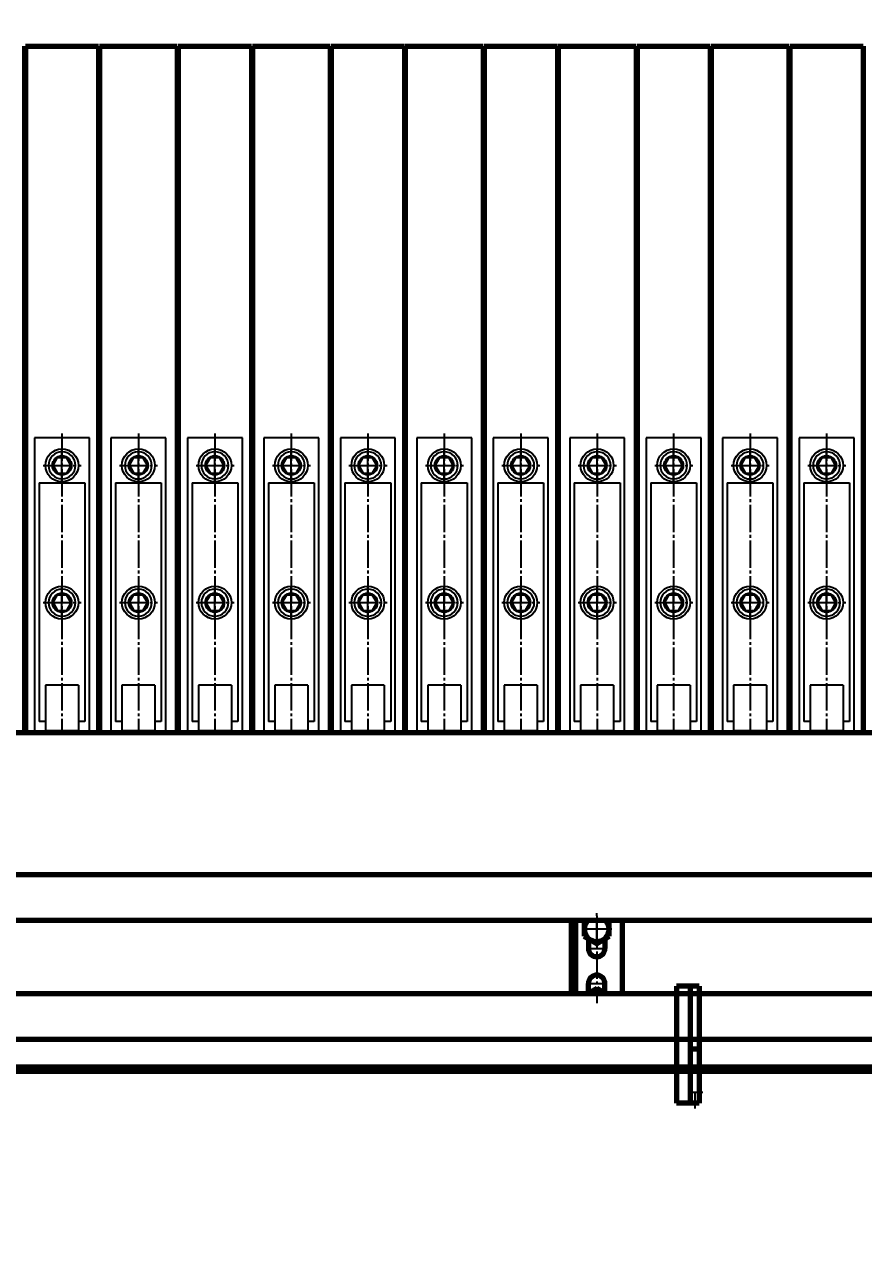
# Model space of a CAD drawing. Header units: millimetres. Extents: x -11880 to 11880, y -8400 to 8400.
# Drawn here: x -7170 to -6253, y 2419 to 3751 of the extents above; entities that cross this region are included whole.
import ezdxf

# ---------------------------------------------------------------- set-up
doc = ezdxf.new("R2010")
doc.units = ezdxf.units.MM
doc.linetypes.add('EB_DASH', pattern=[6, 3, -3])
doc.linetypes.add('EB_DASHDOT', pattern=[39, 30, -3, 3, -3])
for name, color, linetype, lineweight in [('CAXA0', 7, 'Continuous', 70), ('CAXA1', 1, 'EB_DASHDOT', 25), ('CAXA2', 6, 'EB_DASH', 25), ('CAXA4', 3, 'Continuous', 25)]:
    doc.layers.add(name, color=color, linetype=linetype, lineweight=lineweight)
doc.styles.add('标准', font='', dxfattribs={"width": 0.667})
doc.styles.get('标准').set_extended_font_data('FangSong_GB2312')
doc.dimstyles.new('标准', dxfattribs={"dimscale": 40, "dimtxt": 3.5, "dimasz": 3, "dimexe": 2, "dimexo": 0, "dimtad": 1, "dimdec": 1, "dimzin": 12, "dimdsep": 46, "dimtxsty": '标准', "dimcen": 0, "dimdle": 4, "dimaunit": 1, "dimazin": 2, "dimtfac": 1, "dimtdec": 3, "dimtmove": 0, "dimatfit": 3, "dimfxl": 0, "dimtolj": 1, "dimtzin": 0, "dimarcsym": 0})

# ---------------------------------------------------------------- blocks, each defined once
blk = doc.blocks.new('CAXBLOCK54', base_point=(-6445.3, 2639))
at = {"layer": 'CAXA0', "linetype": 'Continuous', "lineweight": 70}
for p, q in [((-6432.6, 2699.6), (-6457.6, 2699.6)), ((-6457.6, 2699.6), (-6457.6, 2571.6)), ((-6442.6, 2699.6), (-6442.6, 2571.6)), ((-6432.6, 2699.6), (-6432.6, 2571.6)), ((-6432.6, 2630.6), (-6442.6, 2630.6)), ((-6432.6, 2571.6), (-6457.6, 2571.6))]:
    blk.add_line(p, q, dxfattribs=at)
at = {"layer": 'CAXA1', "linetype": 'EB_DASHDOT', "lineweight": 25}
for p, q in [((-6445.3, 2608.6), (-6430.6, 2608.6)), ((-6444.7, 2583.6), (-6428.8, 2583.6))]:
    blk.add_line(p, q, dxfattribs=at)
at = {"layer": 'CAXA1', "color": 1, "linetype": 'EB_DASHDOT', "lineweight": 25}
blk.add_line((-6437.6, 2582.5), (-6437.6, 2566), dxfattribs=at)
blk = doc.blocks.new('CAXBLOCK125', base_point=(-6983.8, 3358.4))
at = {"layer": 'CAXA0', "linetype": 'Continuous', "lineweight": 70}
for p, q in [((-7168.6, 3726.7), (-7088.6, 3726.7)), ((-7168.6, 3726.7), (-7168.6, 2976.7)), ((-7088.6, 3726.7), (-7088.6, 2976.7)), ((-7168.6, 2976.7), (-7088.6, 2976.7))]:
    blk.add_line(p, q, dxfattribs=at)
at = {"layer": 'CAXA2', "color": 6, "linetype": 'EB_DASHDOT', "lineweight": 25}
for p, q in [((-7128.6, 3303.7), (-7128.6, 2976.7)), ((-7149.2, 3268.7), (-7107.6, 3268.7)), ((-7149.2, 3118.7), (-7107.6, 3118.7))]:
    blk.add_line(p, q, dxfattribs=at)
at = {"layer": 'CAXA2', "color": 6, "linetype": 'Continuous', "lineweight": 25}
for p, q in [((-7158.6, 3298.7), (-7158.6, 2976.7)), ((-7098.6, 3298.7), (-7158.6, 3298.7)), ((-7098.6, 2976.7), (-7098.6, 3298.7)), ((-7138.4, 3268.7), (-7133.5, 3277.2)), ((-7133.5, 3277.2), (-7123.7, 3277.2)), ((-7128.6, 3250.8), (-7128.6, 3286.5)), ((-7118.8, 3268.7), (-7123.7, 3277.2)), ((-7118.8, 3268.7), (-7123.7, 3277.2)), ((-7138.4, 3268.7), (-7133.5, 3260.2)), ((-7118.8, 3268.7), (-7123.7, 3260.2)), ((-7153.6, 3249.7), (-7153.6, 2988.7)), ((-7153.6, 3249.7), (-7103.6, 3249.7)), ((-7133.5, 3260.2), (-7123.7, 3260.2)), ((-7103.6, 3249.7), (-7103.6, 2988.7)), ((-7128.6, 3100.8), (-7128.6, 3136.5)), ((-7138.4, 3118.7), (-7133.5, 3127.2)), ((-7138.4, 3118.7), (-7133.5, 3110.2)), ((-7133.5, 3127.2), (-7123.7, 3127.2)), ((-7118.8, 3118.7), (-7123.7, 3127.2)), ((-7118.8, 3118.7), (-7123.7, 3127.2)), ((-7118.8, 3118.7), (-7123.7, 3110.2)), ((-7133.5, 3110.2), (-7123.7, 3110.2)), ((-7146.6, 3028.7), (-7146.6, 2978.7)), ((-7110.6, 3028.7), (-7146.6, 3028.7)), ((-7110.6, 3028.7), (-7110.6, 2978.7)), ((-7146.6, 2988.7), (-7153.6, 2988.7)), ((-7103.6, 2988.7), (-7110.6, 2988.7)), ((-7110.6, 2978.7), (-7146.6, 2978.7))]:
    blk.add_line(p, q, dxfattribs=at)
for centre, radius in [((-7128.6, 3268.7), 18), ((-7128.6, 3268.7), 10.5), ((-7128.6, 3268.7), 9.81), ((-7128.6, 3118.7), 18), ((-7128.6, 3118.7), 18), ((-7128.6, 3118.7), 10.5), ((-7128.6, 3118.7), 10.5), ((-7128.6, 3118.7), 9.81)]:
    blk.add_circle(centre, radius, dxfattribs=at)
for centre, start, end in [((-7128.6, 3268.7), 0, 180), ((-7128.6, 3268.7), 180, 0), ((-7128.6, 3118.7), 0, 180), ((-7128.6, 3118.7), 180, 0)]:
    blk.add_arc(centre, 14.8, start, end, dxfattribs=at)
blk = doc.blocks.new('CAXBLOCK126', base_point=(-6920.6, 3351.7))
at = {"layer": 'CAXA0', "linetype": 'Continuous', "lineweight": 70}
for p, q in [((-6920.6, 3726.7), (-6835.6, 3726.7)), ((-6920.6, 3726.7), (-6920.6, 2976.7)), ((-6835.6, 3726.7), (-6835.6, 2976.7)), ((-6920.6, 2976.7), (-6835.6, 2976.7))]:
    blk.add_line(p, q, dxfattribs=at)
at = {"layer": 'CAXA2', "color": 6, "linetype": 'EB_DASHDOT', "lineweight": 25}
for p, q in [((-6878.1, 3303.7), (-6878.1, 2976.7)), ((-6898.7, 3268.7), (-6857.1, 3268.7)), ((-6898.7, 3118.7), (-6857.1, 3118.7))]:
    blk.add_line(p, q, dxfattribs=at)
at = {"layer": 'CAXA2', "color": 6, "linetype": 'Continuous', "lineweight": 25}
for p, q in [((-6908.1, 3298.7), (-6908.1, 2976.7)), ((-6848.1, 3298.7), (-6908.1, 3298.7)), ((-6848.1, 2976.7), (-6848.1, 3298.7)), ((-6887.9, 3268.7), (-6883, 3277.2)), ((-6883, 3277.2), (-6873.2, 3277.2)), ((-6878.1, 3250.8), (-6878.1, 3286.5)), ((-6868.3, 3268.7), (-6873.2, 3277.2)), ((-6868.3, 3268.7), (-6873.2, 3277.2)), ((-6887.9, 3268.7), (-6883, 3260.2)), ((-6868.3, 3268.7), (-6873.2, 3260.2)), ((-6903.1, 3249.7), (-6903.1, 2988.7)), ((-6903.1, 3249.7), (-6853.1, 3249.7)), ((-6883, 3260.2), (-6873.2, 3260.2)), ((-6853.1, 3249.7), (-6853.1, 2988.7)), ((-6878.1, 3100.8), (-6878.1, 3136.5)), ((-6887.9, 3118.7), (-6883, 3127.2)), ((-6887.9, 3118.7), (-6883, 3110.2)), ((-6883, 3127.2), (-6873.2, 3127.2)), ((-6868.3, 3118.7), (-6873.2, 3127.2)), ((-6868.3, 3118.7), (-6873.2, 3127.2)), ((-6868.3, 3118.7), (-6873.2, 3110.2)), ((-6883, 3110.2), (-6873.2, 3110.2)), ((-6896.1, 3028.7), (-6896.1, 2978.7)), ((-6860.1, 3028.7), (-6896.1, 3028.7)), ((-6860.1, 3028.7), (-6860.1, 2978.7)), ((-6896.1, 2988.7), (-6903.1, 2988.7)), ((-6853.1, 2988.7), (-6860.1, 2988.7)), ((-6860.1, 2978.7), (-6896.1, 2978.7))]:
    blk.add_line(p, q, dxfattribs=at)
for centre, radius in [((-6878.1, 3268.7), 18), ((-6878.1, 3268.7), 10.5), ((-6878.1, 3268.7), 9.81), ((-6878.1, 3118.7), 18), ((-6878.1, 3118.7), 18), ((-6878.1, 3118.7), 10.5), ((-6878.1, 3118.7), 10.5), ((-6878.1, 3118.7), 9.81)]:
    blk.add_circle(centre, radius, dxfattribs=at)
for centre, start, end in [((-6878.1, 3268.7), 0, 180), ((-6878.1, 3268.7), 180, 0), ((-6878.1, 3118.7), 0, 180), ((-6878.1, 3118.7), 180, 0)]:
    blk.add_arc(centre, 14.8, start, end, dxfattribs=at)
blk = doc.blocks.new('CAXBLOCK127', base_point=(-6816.8, 3358.4))
at = {"layer": 'CAXA0', "linetype": 'Continuous', "lineweight": 70}
for p, q in [((-7001.6, 3726.7), (-6921.6, 3726.7)), ((-7001.6, 3726.7), (-7001.6, 2976.7)), ((-6921.6, 3726.7), (-6921.6, 2976.7)), ((-7001.6, 2976.7), (-6921.6, 2976.7))]:
    blk.add_line(p, q, dxfattribs=at)
at = {"layer": 'CAXA2', "color": 6, "linetype": 'EB_DASHDOT', "lineweight": 25}
for p, q in [((-6961.6, 3303.7), (-6961.6, 2976.7)), ((-6982.2, 3268.7), (-6940.6, 3268.7)), ((-6982.2, 3118.7), (-6940.6, 3118.7))]:
    blk.add_line(p, q, dxfattribs=at)
at = {"layer": 'CAXA2', "color": 6, "linetype": 'Continuous', "lineweight": 25}
for p, q in [((-6991.6, 3298.7), (-6991.6, 2976.7)), ((-6931.6, 3298.7), (-6991.6, 3298.7)), ((-6931.6, 2976.7), (-6931.6, 3298.7)), ((-6971.4, 3268.7), (-6966.5, 3277.2)), ((-6966.5, 3277.2), (-6956.7, 3277.2)), ((-6961.6, 3250.8), (-6961.6, 3286.5)), ((-6951.8, 3268.7), (-6956.7, 3277.2)), ((-6951.8, 3268.7), (-6956.7, 3277.2)), ((-6971.4, 3268.7), (-6966.5, 3260.2)), ((-6951.8, 3268.7), (-6956.7, 3260.2)), ((-6986.6, 3249.7), (-6986.6, 2988.7)), ((-6986.6, 3249.7), (-6936.6, 3249.7)), ((-6966.5, 3260.2), (-6956.7, 3260.2)), ((-6936.6, 3249.7), (-6936.6, 2988.7)), ((-6961.6, 3100.8), (-6961.6, 3136.5)), ((-6971.4, 3118.7), (-6966.5, 3127.2)), ((-6971.4, 3118.7), (-6966.5, 3110.2)), ((-6966.5, 3127.2), (-6956.7, 3127.2)), ((-6951.8, 3118.7), (-6956.7, 3127.2)), ((-6951.8, 3118.7), (-6956.7, 3127.2)), ((-6951.8, 3118.7), (-6956.7, 3110.2)), ((-6966.5, 3110.2), (-6956.7, 3110.2)), ((-6979.6, 3028.7), (-6979.6, 2978.7)), ((-6943.6, 3028.7), (-6979.6, 3028.7)), ((-6943.6, 3028.7), (-6943.6, 2978.7)), ((-6979.6, 2988.7), (-6986.6, 2988.7)), ((-6936.6, 2988.7), (-6943.6, 2988.7)), ((-6943.6, 2978.7), (-6979.6, 2978.7))]:
    blk.add_line(p, q, dxfattribs=at)
for centre, radius in [((-6961.6, 3268.7), 18), ((-6961.6, 3268.7), 10.5), ((-6961.6, 3268.7), 9.81), ((-6961.6, 3118.7), 18), ((-6961.6, 3118.7), 18), ((-6961.6, 3118.7), 10.5), ((-6961.6, 3118.7), 10.5), ((-6961.6, 3118.7), 9.81)]:
    blk.add_circle(centre, radius, dxfattribs=at)
for centre, start, end in [((-6961.6, 3268.7), 0, 180), ((-6961.6, 3268.7), 180, 0), ((-6961.6, 3118.7), 0, 180), ((-6961.6, 3118.7), 180, 0)]:
    blk.add_arc(centre, 14.8, start, end, dxfattribs=at)
blk = doc.blocks.new('CAXBLOCK128', base_point=(-7087.6, 3351.7))
at = {"layer": 'CAXA0', "linetype": 'Continuous', "lineweight": 70}
for p, q in [((-7087.6, 3726.7), (-7002.6, 3726.7)), ((-7087.6, 3726.7), (-7087.6, 2976.7)), ((-7002.6, 3726.7), (-7002.6, 2976.7)), ((-7087.6, 2976.7), (-7002.6, 2976.7))]:
    blk.add_line(p, q, dxfattribs=at)
at = {"layer": 'CAXA2', "color": 6, "linetype": 'EB_DASHDOT', "lineweight": 25}
for p, q in [((-7045.1, 3303.7), (-7045.1, 2976.7)), ((-7065.7, 3268.7), (-7024.1, 3268.7)), ((-7065.7, 3118.7), (-7024.1, 3118.7))]:
    blk.add_line(p, q, dxfattribs=at)
at = {"layer": 'CAXA2', "color": 6, "linetype": 'Continuous', "lineweight": 25}
for p, q in [((-7075.1, 3298.7), (-7075.1, 2976.7)), ((-7015.1, 3298.7), (-7075.1, 3298.7)), ((-7015.1, 2976.7), (-7015.1, 3298.7)), ((-7054.9, 3268.7), (-7050, 3277.2)), ((-7050, 3277.2), (-7040.2, 3277.2)), ((-7045.1, 3250.8), (-7045.1, 3286.5)), ((-7035.3, 3268.7), (-7040.2, 3277.2)), ((-7035.3, 3268.7), (-7040.2, 3277.2)), ((-7054.9, 3268.7), (-7050, 3260.2)), ((-7035.3, 3268.7), (-7040.2, 3260.2)), ((-7070.1, 3249.7), (-7070.1, 2988.7)), ((-7070.1, 3249.7), (-7020.1, 3249.7)), ((-7050, 3260.2), (-7040.2, 3260.2)), ((-7020.1, 3249.7), (-7020.1, 2988.7)), ((-7045.1, 3100.8), (-7045.1, 3136.5)), ((-7054.9, 3118.7), (-7050, 3127.2)), ((-7054.9, 3118.7), (-7050, 3110.2)), ((-7050, 3127.2), (-7040.2, 3127.2)), ((-7035.3, 3118.7), (-7040.2, 3127.2)), ((-7035.3, 3118.7), (-7040.2, 3127.2)), ((-7035.3, 3118.7), (-7040.2, 3110.2)), ((-7050, 3110.2), (-7040.2, 3110.2)), ((-7063.1, 3028.7), (-7063.1, 2978.7)), ((-7027.1, 3028.7), (-7063.1, 3028.7)), ((-7027.1, 3028.7), (-7027.1, 2978.7)), ((-7063.1, 2988.7), (-7070.1, 2988.7)), ((-7020.1, 2988.7), (-7027.1, 2988.7)), ((-7027.1, 2978.7), (-7063.1, 2978.7))]:
    blk.add_line(p, q, dxfattribs=at)
for centre, radius in [((-7045.1, 3268.7), 18), ((-7045.1, 3268.7), 10.5), ((-7045.1, 3268.7), 9.81), ((-7045.1, 3118.7), 18), ((-7045.1, 3118.7), 18), ((-7045.1, 3118.7), 10.5), ((-7045.1, 3118.7), 10.5), ((-7045.1, 3118.7), 9.81)]:
    blk.add_circle(centre, radius, dxfattribs=at)
for centre, start, end in [((-7045.1, 3268.7), 0, 180), ((-7045.1, 3268.7), 180, 0), ((-7045.1, 3118.7), 0, 180), ((-7045.1, 3118.7), 180, 0)]:
    blk.add_arc(centre, 14.8, start, end, dxfattribs=at)
blk = doc.blocks.new('CAXBLOCK129', base_point=(-6649.8, 3358.4))
at = {"layer": 'CAXA0', "linetype": 'Continuous', "lineweight": 70}
for p, q in [((-6834.6, 3726.7), (-6754.6, 3726.7)), ((-6834.6, 3726.7), (-6834.6, 2976.7)), ((-6754.6, 3726.7), (-6754.6, 2976.7)), ((-6834.6, 2976.7), (-6754.6, 2976.7))]:
    blk.add_line(p, q, dxfattribs=at)
at = {"layer": 'CAXA2', "color": 6, "linetype": 'EB_DASHDOT', "lineweight": 25}
for p, q in [((-6794.6, 3303.7), (-6794.6, 2976.7)), ((-6815.2, 3268.7), (-6773.6, 3268.7)), ((-6815.2, 3118.7), (-6773.6, 3118.7))]:
    blk.add_line(p, q, dxfattribs=at)
at = {"layer": 'CAXA2', "color": 6, "linetype": 'Continuous', "lineweight": 25}
for p, q in [((-6824.6, 3298.7), (-6824.6, 2976.7)), ((-6764.6, 3298.7), (-6824.6, 3298.7)), ((-6764.6, 2976.7), (-6764.6, 3298.7)), ((-6804.4, 3268.7), (-6799.5, 3277.2)), ((-6799.5, 3277.2), (-6789.7, 3277.2)), ((-6794.6, 3250.8), (-6794.6, 3286.5)), ((-6784.8, 3268.7), (-6789.7, 3277.2)), ((-6784.8, 3268.7), (-6789.7, 3277.2)), ((-6804.4, 3268.7), (-6799.5, 3260.2)), ((-6784.8, 3268.7), (-6789.7, 3260.2)), ((-6819.6, 3249.7), (-6819.6, 2988.7)), ((-6819.6, 3249.7), (-6769.6, 3249.7)), ((-6799.5, 3260.2), (-6789.7, 3260.2)), ((-6769.6, 3249.7), (-6769.6, 2988.7)), ((-6794.6, 3100.8), (-6794.6, 3136.5)), ((-6804.4, 3118.7), (-6799.5, 3127.2)), ((-6804.4, 3118.7), (-6799.5, 3110.2)), ((-6799.5, 3127.2), (-6789.7, 3127.2)), ((-6784.8, 3118.7), (-6789.7, 3127.2)), ((-6784.8, 3118.7), (-6789.7, 3127.2)), ((-6784.8, 3118.7), (-6789.7, 3110.2)), ((-6799.5, 3110.2), (-6789.7, 3110.2)), ((-6812.6, 3028.7), (-6812.6, 2978.7)), ((-6776.6, 3028.7), (-6812.6, 3028.7)), ((-6776.6, 3028.7), (-6776.6, 2978.7)), ((-6812.6, 2988.7), (-6819.6, 2988.7)), ((-6769.6, 2988.7), (-6776.6, 2988.7)), ((-6776.6, 2978.7), (-6812.6, 2978.7))]:
    blk.add_line(p, q, dxfattribs=at)
for centre, radius in [((-6794.6, 3268.7), 18), ((-6794.6, 3268.7), 10.5), ((-6794.6, 3268.7), 9.81), ((-6794.6, 3118.7), 18), ((-6794.6, 3118.7), 18), ((-6794.6, 3118.7), 10.5), ((-6794.6, 3118.7), 10.5), ((-6794.6, 3118.7), 9.81)]:
    blk.add_circle(centre, radius, dxfattribs=at)
for centre, start, end in [((-6794.6, 3268.7), 0, 180), ((-6794.6, 3268.7), 180, 0), ((-6794.6, 3118.7), 0, 180), ((-6794.6, 3118.7), 180, 0)]:
    blk.add_arc(centre, 14.8, start, end, dxfattribs=at)
blk = doc.blocks.new('CAXBLOCK130', base_point=(-6753.6, 3351.7))
at = {"layer": 'CAXA0', "linetype": 'Continuous', "lineweight": 70}
for p, q in [((-6753.6, 3726.7), (-6668.6, 3726.7)), ((-6753.6, 3726.7), (-6753.6, 2976.7)), ((-6668.6, 3726.7), (-6668.6, 2976.7)), ((-6753.6, 2976.7), (-6668.6, 2976.7))]:
    blk.add_line(p, q, dxfattribs=at)
at = {"layer": 'CAXA2', "color": 6, "linetype": 'EB_DASHDOT', "lineweight": 25}
for p, q in [((-6711.1, 3303.7), (-6711.1, 2976.7)), ((-6731.7, 3268.7), (-6690.1, 3268.7)), ((-6731.7, 3118.7), (-6690.1, 3118.7))]:
    blk.add_line(p, q, dxfattribs=at)
at = {"layer": 'CAXA2', "color": 6, "linetype": 'Continuous', "lineweight": 25}
for p, q in [((-6741.1, 3298.7), (-6741.1, 2976.7)), ((-6681.1, 3298.7), (-6741.1, 3298.7)), ((-6681.1, 2976.7), (-6681.1, 3298.7)), ((-6720.9, 3268.7), (-6716, 3277.2)), ((-6716, 3277.2), (-6706.2, 3277.2)), ((-6711.1, 3250.8), (-6711.1, 3286.5)), ((-6701.3, 3268.7), (-6706.2, 3277.2)), ((-6701.3, 3268.7), (-6706.2, 3277.2)), ((-6720.9, 3268.7), (-6716, 3260.2)), ((-6701.3, 3268.7), (-6706.2, 3260.2)), ((-6736.1, 3249.7), (-6736.1, 2988.7)), ((-6736.1, 3249.7), (-6686.1, 3249.7)), ((-6716, 3260.2), (-6706.2, 3260.2)), ((-6686.1, 3249.7), (-6686.1, 2988.7)), ((-6711.1, 3100.8), (-6711.1, 3136.5)), ((-6720.9, 3118.7), (-6716, 3127.2)), ((-6720.9, 3118.7), (-6716, 3110.2)), ((-6716, 3127.2), (-6706.2, 3127.2)), ((-6701.3, 3118.7), (-6706.2, 3127.2)), ((-6701.3, 3118.7), (-6706.2, 3127.2)), ((-6701.3, 3118.7), (-6706.2, 3110.2)), ((-6716, 3110.2), (-6706.2, 3110.2)), ((-6729.1, 3028.7), (-6729.1, 2978.7)), ((-6693.1, 3028.7), (-6729.1, 3028.7)), ((-6693.1, 3028.7), (-6693.1, 2978.7)), ((-6729.1, 2988.7), (-6736.1, 2988.7)), ((-6686.1, 2988.7), (-6693.1, 2988.7)), ((-6693.1, 2978.7), (-6729.1, 2978.7))]:
    blk.add_line(p, q, dxfattribs=at)
for centre, radius in [((-6711.1, 3268.7), 18), ((-6711.1, 3268.7), 10.5), ((-6711.1, 3268.7), 9.81), ((-6711.1, 3118.7), 18), ((-6711.1, 3118.7), 18), ((-6711.1, 3118.7), 10.5), ((-6711.1, 3118.7), 10.5), ((-6711.1, 3118.7), 9.81)]:
    blk.add_circle(centre, radius, dxfattribs=at)
for centre, start, end in [((-6711.1, 3268.7), 0, 180), ((-6711.1, 3268.7), 180, 0), ((-6711.1, 3118.7), 0, 180), ((-6711.1, 3118.7), 180, 0)]:
    blk.add_arc(centre, 14.8, start, end, dxfattribs=at)
blk = doc.blocks.new('CAXBLOCK204', base_point=(-6315.8, 3358.4))
at = {"layer": 'CAXA0', "linetype": 'Continuous', "lineweight": 70}
for p, q in [((-6500.6, 3726.7), (-6420.6, 3726.7)), ((-6500.6, 3726.7), (-6500.6, 2976.7)), ((-6420.6, 3726.7), (-6420.6, 2976.7)), ((-6500.6, 2976.7), (-6420.6, 2976.7))]:
    blk.add_line(p, q, dxfattribs=at)
at = {"layer": 'CAXA2', "color": 6, "linetype": 'EB_DASHDOT', "lineweight": 25}
for p, q in [((-6460.6, 3303.7), (-6460.6, 2976.7)), ((-6481.2, 3268.7), (-6439.6, 3268.7)), ((-6481.2, 3118.7), (-6439.6, 3118.7))]:
    blk.add_line(p, q, dxfattribs=at)
at = {"layer": 'CAXA2', "color": 6, "linetype": 'Continuous', "lineweight": 25}
for p, q in [((-6490.6, 3298.7), (-6490.6, 2976.7)), ((-6430.6, 3298.7), (-6490.6, 3298.7)), ((-6430.6, 2976.7), (-6430.6, 3298.7)), ((-6470.4, 3268.7), (-6465.5, 3277.2)), ((-6465.5, 3277.2), (-6455.7, 3277.2)), ((-6460.6, 3250.8), (-6460.6, 3286.5)), ((-6450.8, 3268.7), (-6455.7, 3277.2)), ((-6450.8, 3268.7), (-6455.7, 3277.2)), ((-6470.4, 3268.7), (-6465.5, 3260.2)), ((-6450.8, 3268.7), (-6455.7, 3260.2)), ((-6485.6, 3249.7), (-6485.6, 2988.7)), ((-6485.6, 3249.7), (-6435.6, 3249.7)), ((-6465.5, 3260.2), (-6455.7, 3260.2)), ((-6435.6, 3249.7), (-6435.6, 2988.7)), ((-6460.6, 3100.8), (-6460.6, 3136.5)), ((-6470.4, 3118.7), (-6465.5, 3127.2)), ((-6470.4, 3118.7), (-6465.5, 3110.2)), ((-6465.5, 3127.2), (-6455.7, 3127.2)), ((-6450.8, 3118.7), (-6455.7, 3127.2)), ((-6450.8, 3118.7), (-6455.7, 3127.2)), ((-6450.8, 3118.7), (-6455.7, 3110.2)), ((-6465.5, 3110.2), (-6455.7, 3110.2)), ((-6478.6, 3028.7), (-6478.6, 2978.7)), ((-6442.6, 3028.7), (-6478.6, 3028.7)), ((-6442.6, 3028.7), (-6442.6, 2978.7)), ((-6478.6, 2988.7), (-6485.6, 2988.7)), ((-6435.6, 2988.7), (-6442.6, 2988.7)), ((-6442.6, 2978.7), (-6478.6, 2978.7))]:
    blk.add_line(p, q, dxfattribs=at)
for centre, radius in [((-6460.6, 3268.7), 18), ((-6460.6, 3268.7), 10.5), ((-6460.6, 3268.7), 9.81), ((-6460.6, 3118.7), 18), ((-6460.6, 3118.7), 18), ((-6460.6, 3118.7), 10.5), ((-6460.6, 3118.7), 10.5), ((-6460.6, 3118.7), 9.81)]:
    blk.add_circle(centre, radius, dxfattribs=at)
for centre, start, end in [((-6460.6, 3268.7), 0, 180), ((-6460.6, 3268.7), 180, 0), ((-6460.6, 3118.7), 0, 180), ((-6460.6, 3118.7), 180, 0)]:
    blk.add_arc(centre, 14.8, start, end, dxfattribs=at)
blk = doc.blocks.new('CAXBLOCK205', base_point=(-6419.6, 3351.7))
at = {"layer": 'CAXA0', "linetype": 'Continuous', "lineweight": 70}
for p, q in [((-6419.6, 3726.7), (-6334.6, 3726.7)), ((-6419.6, 3726.7), (-6419.6, 2976.7)), ((-6334.6, 3726.7), (-6334.6, 2976.7)), ((-6419.6, 2976.7), (-6334.6, 2976.7))]:
    blk.add_line(p, q, dxfattribs=at)
at = {"layer": 'CAXA2', "color": 6, "linetype": 'EB_DASHDOT', "lineweight": 25}
for p, q in [((-6377.1, 3303.7), (-6377.1, 2976.7)), ((-6397.7, 3268.7), (-6356.1, 3268.7)), ((-6397.7, 3118.7), (-6356.1, 3118.7))]:
    blk.add_line(p, q, dxfattribs=at)
at = {"layer": 'CAXA2', "color": 6, "linetype": 'Continuous', "lineweight": 25}
for p, q in [((-6407.1, 3298.7), (-6407.1, 2976.7)), ((-6347.1, 3298.7), (-6407.1, 3298.7)), ((-6347.1, 2976.7), (-6347.1, 3298.7)), ((-6386.9, 3268.7), (-6382, 3277.2)), ((-6382, 3277.2), (-6372.2, 3277.2)), ((-6377.1, 3250.8), (-6377.1, 3286.5)), ((-6367.3, 3268.7), (-6372.2, 3277.2)), ((-6367.3, 3268.7), (-6372.2, 3277.2)), ((-6386.9, 3268.7), (-6382, 3260.2)), ((-6367.3, 3268.7), (-6372.2, 3260.2)), ((-6402.1, 3249.7), (-6402.1, 2988.7)), ((-6402.1, 3249.7), (-6352.1, 3249.7)), ((-6382, 3260.2), (-6372.2, 3260.2)), ((-6352.1, 3249.7), (-6352.1, 2988.7)), ((-6377.1, 3100.8), (-6377.1, 3136.5)), ((-6386.9, 3118.7), (-6382, 3127.2)), ((-6386.9, 3118.7), (-6382, 3110.2)), ((-6382, 3127.2), (-6372.2, 3127.2)), ((-6367.3, 3118.7), (-6372.2, 3127.2)), ((-6367.3, 3118.7), (-6372.2, 3127.2)), ((-6367.3, 3118.7), (-6372.2, 3110.2)), ((-6382, 3110.2), (-6372.2, 3110.2)), ((-6395.1, 3028.7), (-6395.1, 2978.7)), ((-6359.1, 3028.7), (-6395.1, 3028.7)), ((-6359.1, 3028.7), (-6359.1, 2978.7)), ((-6395.1, 2988.7), (-6402.1, 2988.7)), ((-6352.1, 2988.7), (-6359.1, 2988.7)), ((-6359.1, 2978.7), (-6395.1, 2978.7))]:
    blk.add_line(p, q, dxfattribs=at)
for centre, radius in [((-6377.1, 3268.7), 18), ((-6377.1, 3268.7), 10.5), ((-6377.1, 3268.7), 9.81), ((-6377.1, 3118.7), 18), ((-6377.1, 3118.7), 18), ((-6377.1, 3118.7), 10.5), ((-6377.1, 3118.7), 10.5), ((-6377.1, 3118.7), 9.81)]:
    blk.add_circle(centre, radius, dxfattribs=at)
for centre, start, end in [((-6377.1, 3268.7), 0, 180), ((-6377.1, 3268.7), 180, 0), ((-6377.1, 3118.7), 0, 180), ((-6377.1, 3118.7), 180, 0)]:
    blk.add_arc(centre, 14.8, start, end, dxfattribs=at)
blk = doc.blocks.new('CAXBLOCK206', base_point=(-6148.8, 3358.4))
at = {"layer": 'CAXA0', "linetype": 'Continuous', "lineweight": 70}
for p, q in [((-6333.6, 3726.7), (-6253.6, 3726.7)), ((-6333.6, 3726.7), (-6333.6, 2976.7)), ((-6253.6, 3726.7), (-6253.6, 2976.7)), ((-6333.6, 2976.7), (-6253.6, 2976.7))]:
    blk.add_line(p, q, dxfattribs=at)
at = {"layer": 'CAXA2', "color": 6, "linetype": 'EB_DASHDOT', "lineweight": 25}
for p, q in [((-6293.6, 3303.7), (-6293.6, 2976.7)), ((-6314.2, 3268.7), (-6272.6, 3268.7)), ((-6314.2, 3118.7), (-6272.6, 3118.7))]:
    blk.add_line(p, q, dxfattribs=at)
at = {"layer": 'CAXA2', "color": 6, "linetype": 'Continuous', "lineweight": 25}
for p, q in [((-6323.6, 3298.7), (-6323.6, 2976.7)), ((-6263.6, 3298.7), (-6323.6, 3298.7)), ((-6263.6, 2976.7), (-6263.6, 3298.7)), ((-6303.4, 3268.7), (-6298.5, 3277.2)), ((-6298.5, 3277.2), (-6288.7, 3277.2)), ((-6293.6, 3250.8), (-6293.6, 3286.5)), ((-6283.8, 3268.7), (-6288.7, 3277.2)), ((-6283.8, 3268.7), (-6288.7, 3277.2)), ((-6303.4, 3268.7), (-6298.5, 3260.2)), ((-6283.8, 3268.7), (-6288.7, 3260.2)), ((-6318.6, 3249.7), (-6318.6, 2988.7)), ((-6318.6, 3249.7), (-6268.6, 3249.7)), ((-6298.5, 3260.2), (-6288.7, 3260.2)), ((-6268.6, 3249.7), (-6268.6, 2988.7)), ((-6293.6, 3100.8), (-6293.6, 3136.5)), ((-6303.4, 3118.7), (-6298.5, 3127.2)), ((-6303.4, 3118.7), (-6298.5, 3110.2)), ((-6298.5, 3127.2), (-6288.7, 3127.2)), ((-6283.8, 3118.7), (-6288.7, 3127.2)), ((-6283.8, 3118.7), (-6288.7, 3127.2)), ((-6283.8, 3118.7), (-6288.7, 3110.2)), ((-6298.5, 3110.2), (-6288.7, 3110.2)), ((-6311.6, 3028.7), (-6311.6, 2978.7)), ((-6275.6, 3028.7), (-6311.6, 3028.7)), ((-6275.6, 3028.7), (-6275.6, 2978.7)), ((-6311.6, 2988.7), (-6318.6, 2988.7)), ((-6268.6, 2988.7), (-6275.6, 2988.7)), ((-6275.6, 2978.7), (-6311.6, 2978.7))]:
    blk.add_line(p, q, dxfattribs=at)
for centre, radius in [((-6293.6, 3268.7), 18), ((-6293.6, 3268.7), 10.5), ((-6293.6, 3268.7), 9.81), ((-6293.6, 3118.7), 18), ((-6293.6, 3118.7), 18), ((-6293.6, 3118.7), 10.5), ((-6293.6, 3118.7), 10.5), ((-6293.6, 3118.7), 9.81)]:
    blk.add_circle(centre, radius, dxfattribs=at)
for centre, start, end in [((-6293.6, 3268.7), 0, 180), ((-6293.6, 3268.7), 180, 0), ((-6293.6, 3118.7), 0, 180), ((-6293.6, 3118.7), 180, 0)]:
    blk.add_arc(centre, 14.8, start, end, dxfattribs=at)
blk = doc.blocks.new('CAXBLOCK221', base_point=(-6482.8, 3358.4))
at = {"layer": 'CAXA0', "linetype": 'Continuous', "lineweight": 70}
for p, q in [((-6667.6, 3726.7), (-6587.6, 3726.7)), ((-6667.6, 3726.7), (-6667.6, 2976.7)), ((-6587.6, 3726.7), (-6587.6, 2976.7)), ((-6667.6, 2976.7), (-6587.6, 2976.7))]:
    blk.add_line(p, q, dxfattribs=at)
at = {"layer": 'CAXA2', "color": 6, "linetype": 'EB_DASHDOT', "lineweight": 25}
for p, q in [((-6627.6, 3303.7), (-6627.6, 2976.7)), ((-6648.2, 3268.7), (-6606.6, 3268.7)), ((-6648.2, 3118.7), (-6606.6, 3118.7))]:
    blk.add_line(p, q, dxfattribs=at)
at = {"layer": 'CAXA2', "color": 6, "linetype": 'Continuous', "lineweight": 25}
for p, q in [((-6657.6, 3298.7), (-6657.6, 2976.7)), ((-6597.6, 3298.7), (-6657.6, 3298.7)), ((-6597.6, 2976.7), (-6597.6, 3298.7)), ((-6637.4, 3268.7), (-6632.5, 3277.2)), ((-6632.5, 3277.2), (-6622.7, 3277.2)), ((-6627.6, 3250.8), (-6627.6, 3286.5)), ((-6617.8, 3268.7), (-6622.7, 3277.2)), ((-6617.8, 3268.7), (-6622.7, 3277.2)), ((-6637.4, 3268.7), (-6632.5, 3260.2)), ((-6617.8, 3268.7), (-6622.7, 3260.2)), ((-6652.6, 3249.7), (-6652.6, 2988.7)), ((-6652.6, 3249.7), (-6602.6, 3249.7)), ((-6632.5, 3260.2), (-6622.7, 3260.2)), ((-6602.6, 3249.7), (-6602.6, 2988.7)), ((-6627.6, 3100.8), (-6627.6, 3136.5)), ((-6637.4, 3118.7), (-6632.5, 3127.2)), ((-6637.4, 3118.7), (-6632.5, 3110.2)), ((-6632.5, 3127.2), (-6622.7, 3127.2)), ((-6617.8, 3118.7), (-6622.7, 3127.2)), ((-6617.8, 3118.7), (-6622.7, 3127.2)), ((-6617.8, 3118.7), (-6622.7, 3110.2)), ((-6632.5, 3110.2), (-6622.7, 3110.2)), ((-6645.6, 3028.7), (-6645.6, 2978.7)), ((-6609.6, 3028.7), (-6645.6, 3028.7)), ((-6609.6, 3028.7), (-6609.6, 2978.7)), ((-6645.6, 2988.7), (-6652.6, 2988.7)), ((-6602.6, 2988.7), (-6609.6, 2988.7)), ((-6609.6, 2978.7), (-6645.6, 2978.7))]:
    blk.add_line(p, q, dxfattribs=at)
for centre, radius in [((-6627.6, 3268.7), 18), ((-6627.6, 3268.7), 10.5), ((-6627.6, 3268.7), 9.81), ((-6627.6, 3118.7), 18), ((-6627.6, 3118.7), 18), ((-6627.6, 3118.7), 10.5), ((-6627.6, 3118.7), 10.5), ((-6627.6, 3118.7), 9.81)]:
    blk.add_circle(centre, radius, dxfattribs=at)
for centre, start, end in [((-6627.6, 3268.7), 0, 180), ((-6627.6, 3268.7), 180, 0), ((-6627.6, 3118.7), 0, 180), ((-6627.6, 3118.7), 180, 0)]:
    blk.add_arc(centre, 14.8, start, end, dxfattribs=at)
blk = doc.blocks.new('CAXBLOCK222', base_point=(-6586.6, 3351.7))
at = {"layer": 'CAXA0', "linetype": 'Continuous', "lineweight": 70}
for p, q in [((-6586.6, 3726.7), (-6501.6, 3726.7)), ((-6586.6, 3726.7), (-6586.6, 2976.7)), ((-6501.6, 3726.7), (-6501.6, 2976.7)), ((-6586.6, 2976.7), (-6501.6, 2976.7))]:
    blk.add_line(p, q, dxfattribs=at)
at = {"layer": 'CAXA2', "color": 6, "linetype": 'EB_DASHDOT', "lineweight": 25}
for p, q in [((-6544.1, 3303.7), (-6544.1, 2976.7)), ((-6564.7, 3268.7), (-6523.1, 3268.7)), ((-6564.7, 3118.7), (-6523.1, 3118.7))]:
    blk.add_line(p, q, dxfattribs=at)
at = {"layer": 'CAXA2', "color": 6, "linetype": 'Continuous', "lineweight": 25}
for p, q in [((-6574.1, 3298.7), (-6574.1, 2976.7)), ((-6514.1, 3298.7), (-6574.1, 3298.7)), ((-6514.1, 2976.7), (-6514.1, 3298.7)), ((-6553.9, 3268.7), (-6549, 3277.2)), ((-6549, 3277.2), (-6539.2, 3277.2)), ((-6544.1, 3250.8), (-6544.1, 3286.5)), ((-6534.3, 3268.7), (-6539.2, 3277.2)), ((-6534.3, 3268.7), (-6539.2, 3277.2)), ((-6553.9, 3268.7), (-6549, 3260.2)), ((-6534.3, 3268.7), (-6539.2, 3260.2)), ((-6569.1, 3249.7), (-6569.1, 2988.7)), ((-6569.1, 3249.7), (-6519.1, 3249.7)), ((-6549, 3260.2), (-6539.2, 3260.2)), ((-6519.1, 3249.7), (-6519.1, 2988.7)), ((-6544.1, 3100.8), (-6544.1, 3136.5)), ((-6553.9, 3118.7), (-6549, 3127.2)), ((-6553.9, 3118.7), (-6549, 3110.2)), ((-6549, 3127.2), (-6539.2, 3127.2)), ((-6534.3, 3118.7), (-6539.2, 3127.2)), ((-6534.3, 3118.7), (-6539.2, 3127.2)), ((-6534.3, 3118.7), (-6539.2, 3110.2)), ((-6549, 3110.2), (-6539.2, 3110.2)), ((-6562.1, 3028.7), (-6562.1, 2978.7)), ((-6526.1, 3028.7), (-6562.1, 3028.7)), ((-6526.1, 3028.7), (-6526.1, 2978.7)), ((-6562.1, 2988.7), (-6569.1, 2988.7)), ((-6519.1, 2988.7), (-6526.1, 2988.7)), ((-6526.1, 2978.7), (-6562.1, 2978.7))]:
    blk.add_line(p, q, dxfattribs=at)
for centre, radius in [((-6544.1, 3268.7), 18), ((-6544.1, 3268.7), 10.5), ((-6544.1, 3268.7), 9.81), ((-6544.1, 3118.7), 18), ((-6544.1, 3118.7), 18), ((-6544.1, 3118.7), 10.5), ((-6544.1, 3118.7), 10.5), ((-6544.1, 3118.7), 9.81)]:
    blk.add_circle(centre, radius, dxfattribs=at)
for centre, start, end in [((-6544.1, 3268.7), 0, 180), ((-6544.1, 3268.7), 180, 0), ((-6544.1, 3118.7), 0, 180), ((-6544.1, 3118.7), 180, 0)]:
    blk.add_arc(centre, 14.8, start, end, dxfattribs=at)
blk = doc.blocks.new('*D433')
at = {"layer": 'CAXA4', "linetype": 'Continuous', "lineweight": 25}
for points in [[(-9267.6, 4601.7), (-9147.6, 4616.7), (-9147.6, 4586.7)], [(2772.4, 4601.7), (2652.4, 4616.7), (2652.4, 4586.7)]]:
    blk.add_hatch(color=0, dxfattribs=at).paths.add_polyline_path(points, flags=0)
at = {"layer": 'CAXA4', "color": 0, "linetype": 'Continuous', "lineweight": 25}
for p, q in [((-9267.6, 2336.7), (-9267.6, 4681.7)), ((2772.4, 3326.7), (2772.4, 4681.7)), ((2772.4, 4601.7), (-9267.6, 4601.7))]:
    blk.add_line(p, q, dxfattribs=at)
at = {"layer": 'CAXA4', "color": 0, "linetype": 'Continuous', "lineweight": 25, "insert": (-3435.5, 4818.5), "char_height": 140, "attachment_point": 1, "style": '标准'}
blk.add_mtext('\\fFangSong_GB2312|b0|i0|p34;12040', dxfattribs=at)

msp = doc.modelspace()

# ---------------------------------------------------------------- linework, layer by layer
at = {"layer": 'CAXA0', "linetype": 'Continuous', "lineweight": 70}
for p, q in [((-7169.62, 3726.67), (-7169.62, 2976.67)), ((-7168.62, 3726.67), (-7168.62, 2976.67)), ((-7002.62, 3726.67), (-7002.62, 2976.67)), ((-7001.62, 3726.67), (-7001.62, 2976.67)), ((-6835.62, 3726.67), (-6835.62, 2976.67)), ((-6834.62, 3726.67), (-6834.62, 2976.67)), ((-6753.62, 3726.67), (-6753.62, 2976.67)), ((-6668.62, 3726.67), (-6668.62, 2976.67)), ((-6667.62, 3726.67), (-6667.62, 2976.67)), ((-6667.62, 3726.67), (-6667.62, 2976.67)), ((-6501.62, 3726.67), (-6501.62, 2976.67)), ((-6501.62, 3726.67), (-6501.62, 2976.67)), ((-6500.62, 3726.67), (-6500.62, 2976.67)), ((-6334.62, 3726.67), (-6334.62, 2976.67)), ((-6333.62, 3726.67), (-6333.62, 2976.67)), ((-8817.62, 2821.63), (-6100.72, 2821.63)), ((-8817.62, 2771.63), (-6100.72, 2771.63)), ((-8817.62, 2691.63), (-6100.72, 2691.63)), ((-8817.62, 2641.63), (-6100.72, 2641.63))]:
    msp.add_line(p, q, dxfattribs=at)
at = {"layer": 'CAXA0'}
for p, q in [((-9267.62, 2976.67), (-6100.72, 2976.67)), ((-6554.63, 2771.63), (-6558.12, 2769.62)), ((-6558.12, 2769.62), (-6558.12, 2754.03)), ((-6531.12, 2769.62), (-6534.6, 2771.63)), ((-6531.12, 2754.03), (-6531.12, 2769.62)), ((-6558.12, 2754.03), (-6544.62, 2746.24)), ((-6544.62, 2746.24), (-6531.12, 2754.03)), ((-6544.62, 2697.03), (-6553.96, 2691.63)), ((-6535.27, 2691.63), (-6544.62, 2697.03))]:
    msp.add_line(p, q, dxfattribs=at)
at = {"layer": 'CAXA0', "color": 7, "linetype": 'Continuous', "lineweight": 70}
for p, q in [((-6572.62, 2771.63), (-6572.62, 2691.63)), ((-6567.62, 2771.63), (-6567.62, 2691.63)), ((-6516.62, 2771.63), (-6516.62, 2691.63)), ((-6572.62, 2748.63), (-6567.62, 2748.63)), ((-6553.62, 2751.76), (-6553.62, 2740.63)), ((-6535.62, 2751.76), (-6535.62, 2740.63)), ((-6553.62, 2691.63), (-6553.62, 2702.63)), ((-6535.62, 2691.63), (-6535.62, 2702.63))]:
    msp.add_line(p, q, dxfattribs=at)
at = {"layer": 'CAXA0', "color": 3, "linetype": 'Continuous', "lineweight": 70}
for p, q in [((517.38, 2611.12), (-8561.61, 2611.12)), ((517.38, 2606.12), (-8561.61, 2606.12))]:
    msp.add_line(p, q, dxfattribs=at)
at = {"layer": 'CAXA0'}
for centre, start, end in [((-6544.62, 2761.82), 133.40265, 46.59735), ((-6544.62, 2681.44), 49.02, 130.98)]:
    msp.add_arc(centre, 13.5, start, end, dxfattribs=at)
at = {"layer": 'CAXA0', "color": 7, "linetype": 'Continuous', "lineweight": 70}
for centre, start, end in [((-6544.62, 2740.63), 180, 0), ((-6544.62, 2702.63), 0, 180)]:
    msp.add_arc(centre, 9, start, end, dxfattribs=at)
at = {"layer": 'CAXA1', "linetype": 'EB_DASHDOT', "lineweight": 25}
for p, q in [((-6544.62, 2743.24), (-6544.62, 2780.41)), ((-6528.12, 2761.82), (-6561.12, 2761.82))]:
    msp.add_line(p, q, dxfattribs=at)
at = {"layer": 'CAXA1', "color": 1, "linetype": 'EB_DASHDOT', "lineweight": 25}
for p, q in [((-6544.62, 2776.5), (-6544.62, 2681.05)), ((-6555.8, 2740.63), (-6533.65, 2740.63)), ((-6555.8, 2702.63), (-6533.65, 2702.63))]:
    msp.add_line(p, q, dxfattribs=at)

# ---------------------------------------------------------------- block references
at = {"layer": 'CAXA0', "linetype": 'Continuous', "lineweight": 70}
for name, p in [('CAXBLOCK125', (-6983.76, 3358.38)), ('CAXBLOCK128', (-7087.62, 3351.67)), ('CAXBLOCK127', (-6816.76, 3358.38)), ('CAXBLOCK126', (-6920.62, 3351.67)), ('CAXBLOCK129', (-6649.76, 3358.38)), ('CAXBLOCK130', (-6753.62, 3351.67)), ('CAXBLOCK221', (-6482.76, 3358.38)), ('CAXBLOCK222', (-6586.62, 3351.67)), ('CAXBLOCK204', (-6315.76, 3358.38)), ('CAXBLOCK205', (-6419.62, 3351.67)), ('CAXBLOCK206', (-6148.76, 3358.38)), ('CAXBLOCK54', (-6445.26, 2638.97))]:
    msp.add_blockref(name, p, dxfattribs=at)

# ---------------------------------------------------------------- dimensions: what is measured, and where the dimension line sits
at = {"layer": 'CAXA4', "linetype": 'Continuous', "lineweight": 70}
dim = msp.add_linear_dim(base=(-3247.62, 4601.67), p1=(2772.38, 3326.67), p2=(-9267.62, 2336.67), text='\\fFangSong_GB2312;12040', dimstyle='标准', dxfattribs=at)
dim.commit()
dim.dimension.update_dxf_attribs({"geometry": '*D433', "text_midpoint": (-3247.62, 4722.57)})

doc.saveas('drawing.dxf')
